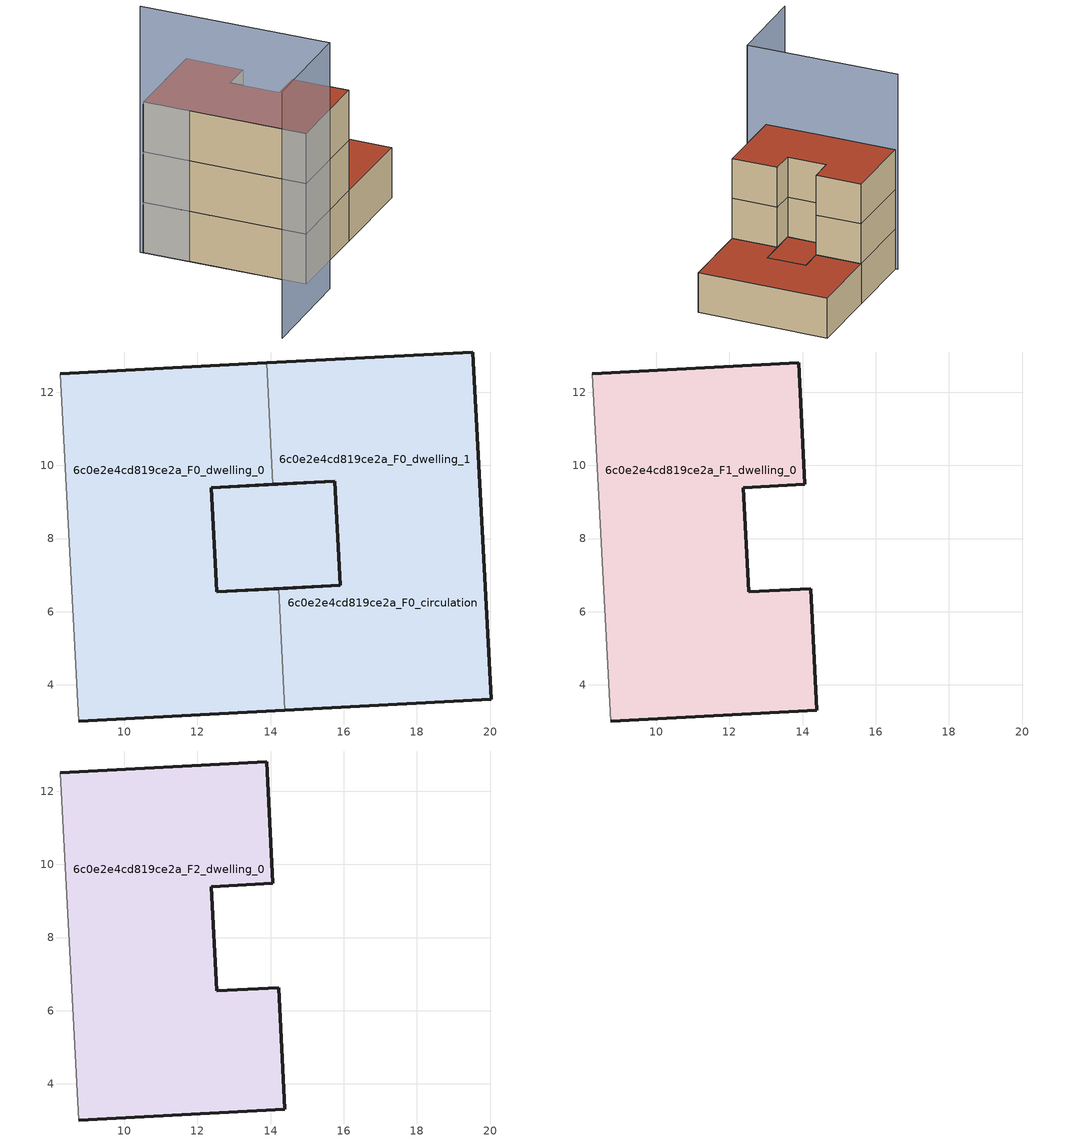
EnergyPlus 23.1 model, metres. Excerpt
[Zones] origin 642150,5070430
6c0e2e4cd819ce2a_F0_dwelling_0
 floor ground (EU_floor_Construction): 13.89,12.8 14.06,9.48 12.37,9.39 12.52,6.54 14.22,6.63 14.39,3.31 8.75,3.01 8.25,12.5 z0; 15.76,9.57 15.91,6.72 14.22,6.63 12.52,6.54 12.37,9.39 14.06,9.48 z0
 wall outside (EU_wall_Construction): 8.75,3.01 14.39,3.31 / 14.22,6.63 12.52,6.54 12.37,9.39 14.06,9.48 / 13.89,12.8 8.25,12.5 z0:3
 wall adiabatic (EU_wall_Construction): 8.25,12.5 8.75,3.01 z0:3
 wall to 6c0e2e4cd819ce2a_F0_dwelling_1 (EU_wall_Construction): 14.39,3.31 14.22,6.63 / 14.06,9.48 13.89,12.8 z0:3
 roof outside (EU_floor_Construction): 15.91,6.72 15.76,9.57 14.06,9.48 12.37,9.39 12.52,6.54 14.22,6.63 z3
6c0e2e4cd819ce2a_F0_dwelling_1
 floor ground (EU_floor_Construction): 19.53,13.1 20.04,3.61 14.39,3.31 14.22,6.63 15.91,6.72 15.76,9.57 14.06,9.48 13.89,12.8 z0; 15.76,9.57 15.91,6.72 14.22,6.63 12.52,6.54 12.37,9.39 14.06,9.48 z0
 wall outside (EU_wall_Construction): 14.06,9.48 15.76,9.57 15.91,6.72 14.22,6.63 / 14.39,3.31 20.04,3.61 19.53,13.1 13.89,12.8 z0:3
 roof outside (EU_roof_Construction): 20.04,3.61 19.53,13.1 13.89,12.8 14.06,9.48 15.76,9.57 15.91,6.72 14.22,6.63 14.39,3.31 z3; 15.91,6.72 15.76,9.57 14.06,9.48 12.37,9.39 12.52,6.54 14.22,6.63 z3
6c0e2e4cd819ce2a_F0_circulation
 floor ground (EU_floor_Construction): 13.89,12.8 14.06,9.48 12.37,9.39 12.52,6.54 14.22,6.63 14.39,3.31 8.75,3.01 8.25,12.5 z0; 15.76,9.57 15.91,6.72 14.22,6.63 12.52,6.54 12.37,9.39 14.06,9.48 z0; 19.53,13.1 20.04,3.61 14.39,3.31 14.22,6.63 15.91,6.72 15.76,9.57 14.06,9.48 13.89,12.8 z0
 wall outside (EU_wall_Construction): 15.91,6.72 15.76,9.57 12.37,9.39 12.52,6.54 15.91,6.72 z0:3
 roof outside (EU_roof_Construction): 15.91,6.72 15.76,9.57 14.06,9.48 12.37,9.39 12.52,6.54 14.22,6.63 z3; 14.39,3.31 14.22,6.63 12.52,6.54 12.37,9.39 14.06,9.48 13.89,12.8 8.25,12.5 8.75,3.01 z3; 20.04,3.61 19.53,13.1 13.89,12.8 14.06,9.48 15.76,9.57 15.91,6.72 14.22,6.63 14.39,3.31 z3
6c0e2e4cd819ce2a_F1_dwelling_0
 floor to 6c0e2e4cd819ce2a_F0_dwelling_0 (EU_floor_Construction): 13.89,12.8 14.06,9.48 12.37,9.39 12.52,6.54 14.22,6.63 14.39,3.31 8.75,3.01 8.25,12.5 z3
 wall outside (EU_wall_Construction): 8.75,3.01 14.39,3.31 14.22,6.63 12.52,6.54 12.37,9.39 14.06,9.48 13.89,12.8 8.25,12.5 z3:6
 wall adiabatic (EU_wall_Construction): 8.25,12.5 8.75,3.01 z3:6
6c0e2e4cd819ce2a_F2_dwelling_0
 floor to 6c0e2e4cd819ce2a_F1_dwelling_0 (EU_floor_Construction): 13.89,12.8 14.06,9.48 12.37,9.39 12.52,6.54 14.22,6.63 14.39,3.31 8.75,3.01 8.25,12.5 z6
 wall outside (EU_wall_Construction): 8.75,3.01 14.39,3.31 14.22,6.63 12.52,6.54 12.37,9.39 14.06,9.48 13.89,12.8 8.25,12.5 z6:9
 wall adiabatic (EU_wall_Construction): 8.25,12.5 8.75,3.01 z6:9
 roof outside (EU_roof_Construction): 14.39,3.31 14.22,6.63 12.52,6.54 12.37,9.39 14.06,9.48 13.89,12.8 8.25,12.5 8.75,3.01 z9
shading: 8.18,12.66 8.87,1.65 / 8.87,1.65 2.48,1.25 z0:14.7
[Building]
EU S2 Campaign: North Axis=0; Terrain=City; Solar Distribution=FullExterior
[Site:Location]
Lyon-Bron: Latitude=45.75; Longitude=5; Time Zone=1; Elevation=198
[SizingPeriod:WeatherFileDays]
AnnualSizingPeriod: Begin Month=1; Begin Day of Month=1; End Month=12; End Day of Month=31; Day of Week for Start Day=Monday; Use Weather File Daylight Saving Period=No; Use Weather File Rain and Snow Indicators=No
[MATERIAL]
EU_InternalMass_Material: Roughness=MediumRough; Thickness=0.1; Conductivity=1; Density=1800; Specific Heat=900; Thermal Absorptance=0.9; Solar Absorptance=0.7; Visible Absorptance=0.7
[MATERIAL:NOMASS] Roughness=MediumRough; Thermal Absorptance=0.9; Solar Absorptance=0.7; Visible Absorptance=0.7
Name | Thermal Resistance
EU_wall_NoMass | 0.87146
EU_roof_NoMass | 0.842276
EU_floor_NoMass | 0.496999
[CONSTRUCTION]
EU_wall_Construction: EU_wall_NoMass
EU_roof_Construction: EU_roof_NoMass
EU_floor_Construction: EU_floor_NoMass
EU_InternalMass_Construction: EU_InternalMass_Material
[ZONE] Type=1; Multiplier=1; Ceiling Height=autocalculate; Floor Area=autocalculate; Part of Total Floor Area=Yes
Name | Volume
6c0e2e4cd819ce2a_F0_dwelling_0; 6c0e2e4cd819ce2a_F0_dwelling_1 | 175.586
6c0e2e4cd819ce2a_F1_dwelling_0; 6c0e2e4cd819ce2a_F2_dwelling_0 | 146.591
6c0e2e4cd819ce2a_F0_circulation | 322.176
[INTERNALMASS] Construction=EU_InternalMass_Construction
Name | Zone or ZoneList | Surface Area
6c0e2e4cd819ce2a_F0_dwelling_0_EU_InternalMass | 6c0e2e4cd819ce2a_F0_dwelling_0 | 48.8632
6c0e2e4cd819ce2a_F0_dwelling_1_EU_InternalMass | 6c0e2e4cd819ce2a_F0_dwelling_1 | 48.8632
6c0e2e4cd819ce2a_F1_dwelling_0_EU_InternalMass | 6c0e2e4cd819ce2a_F1_dwelling_0 | 107.461
6c0e2e4cd819ce2a_F2_dwelling_0_EU_InternalMass | 6c0e2e4cd819ce2a_F2_dwelling_0 | 107.461
[OTHEREQUIPMENT] Fuel Type=Electricity; Design Level Calculation Method=Watts/Area; Power per Zone Floor Area=1; Fraction Latent=0; Fraction Radiant=0; Fraction Lost=0; Carbon Dioxide Generation Rate=0; EndUse Subcategory=EU_Step8_InternalGains
Name | Zone or ZoneList or Space or SpaceList | Schedule
EU_Step8_InternalGain_6c0e2e4cd819ce2a_F0_dwelling_0_f000 | 6c0e2e4cd819ce2a_F0_dwelling_0 | EU_Step8_GainSchedule_6c0e2e4cd819ce2a_F0_dwelling_0_f000
EU_Step8_InternalGain_6c0e2e4cd819ce2a_F0_dwelling_1_f000 | 6c0e2e4cd819ce2a_F0_dwelling_1 | EU_Step8_GainSchedule_6c0e2e4cd819ce2a_F0_dwelling_1_f000
EU_Step8_InternalGain_6c0e2e4cd819ce2a_F1_dwelling_0_f000 | 6c0e2e4cd819ce2a_F1_dwelling_0 | EU_Step8_GainSchedule_6c0e2e4cd819ce2a_F1_dwelling_0_f000
EU_Step8_InternalGain_6c0e2e4cd819ce2a_F2_dwelling_0_f000 | 6c0e2e4cd819ce2a_F2_dwelling_0 | EU_Step8_GainSchedule_6c0e2e4cd819ce2a_F2_dwelling_0_f000
[ZONEINFILTRATION:DESIGNFLOWRATE]
EU_Circulation_Infiltration_6c0e2e4cd819ce2a_F0_circulation: Zone or ZoneList or Space or SpaceList=6c0e2e4cd819ce2a_F0_circulation; Schedule=EU_AlwaysOn; Design Flow Rate Calculation Method=Flow/Area; Flow Rate per Floor Area=0.0005; Constant Term Coefficient=1; Temperature Term Coefficient=0; Velocity Term Coefficient=0; Velocity Squared Term Coefficient=0
[ZONEVENTILATION:DESIGNFLOWRATE] Schedule=EU_AlwaysOn; Design Flow Rate Calculation Method=AirChanges/Hour; Air Changes per Hour=0.425; Ventilation Type=Natural; Fan Pressure Rise=0; Fan Total Efficiency=1; Constant Term Coefficient=1; Temperature Term Coefficient=0; Velocity Term Coefficient=0; Velocity Squared Term Coefficient=0; Minimum Indoor Temperature=-100; Maximum Indoor Temperature=100; Delta Temperature=-100; Minimum Outdoor Temperature=-100; Maximum Outdoor Temperature=100; Maximum Wind Speed=40
Name | Zone or ZoneList or Space or SpaceList
EU_ConstantAir_6c0e2e4cd819ce2a_F0_dwelling_0 | 6c0e2e4cd819ce2a_F0_dwelling_0
EU_ConstantAir_6c0e2e4cd819ce2a_F0_dwelling_1 | 6c0e2e4cd819ce2a_F0_dwelling_1
EU_ConstantAir_6c0e2e4cd819ce2a_F1_dwelling_0 | 6c0e2e4cd819ce2a_F1_dwelling_0
EU_ConstantAir_6c0e2e4cd819ce2a_F2_dwelling_0 | 6c0e2e4cd819ce2a_F2_dwelling_0
[HVACTEMPLATE:THERMOSTAT] Constant Heating Setpoint=20; Constant Cooling Setpoint=50
EU_HeatOnly_6c0e2e4cd819ce2a_F0_dwelling_0; EU_HeatOnly_6c0e2e4cd819ce2a_F0_dwelling_1; EU_HeatOnly_6c0e2e4cd819ce2a_F1_dwelling_0; EU_HeatOnly_6c0e2e4cd819ce2a_F2_dwelling_0
[HVACTEMPLATE:ZONE:IDEALLOADSAIRSYSTEM] System Availability Schedule=EU_AlwaysOn; Maximum Heating Supply Air Temperature=50; Minimum Cooling Supply Air Temperature=13; Maximum Heating Supply Air Humidity Ratio=0.0156; Minimum Cooling Supply Air Humidity Ratio=0.0077; Heating Limit=NoLimit; Cooling Limit=NoLimit; Heating Availability Schedule=EU_AlwaysOn; Cooling Availability Schedule=EU_CoolingOff; Dehumidification Control Type=ConstantSensibleHeatRatio; Cooling Sensible Heat Ratio=0.7; Dehumidification Setpoint=60; Humidification Control Type=None; Humidification Setpoint=30; Outdoor Air Method=None; Outdoor Air Flow Rate per Person=0.00944; Outdoor Air Flow Rate per Zone Floor Area=0; Outdoor Air Flow Rate per Zone=0; Demand Controlled Ventilation Type=None; Outdoor Air Economizer Type=NoEconomizer; Heat Recovery Type=None; Sensible Heat Recovery Effectiveness=0.7; Latent Heat Recovery Effectiveness=0.65
Name | Template Thermostat
6c0e2e4cd819ce2a_F0_dwelling_0 | EU_HeatOnly_6c0e2e4cd819ce2a_F0_dwelling_0
6c0e2e4cd819ce2a_F0_dwelling_1 | EU_HeatOnly_6c0e2e4cd819ce2a_F0_dwelling_1
6c0e2e4cd819ce2a_F1_dwelling_0 | EU_HeatOnly_6c0e2e4cd819ce2a_F1_dwelling_0
6c0e2e4cd819ce2a_F2_dwelling_0 | EU_HeatOnly_6c0e2e4cd819ce2a_F2_dwelling_0
[SIZING:ZONE] Zone Cooling Design Supply Air Temperature Input Method=SupplyAirTemperature; Zone Cooling Design Supply Air Temperature=13; Zone Heating Design Supply Air Temperature Input Method=SupplyAirTemperature; Zone Heating Design Supply Air Temperature=50; Zone Cooling Design Supply Air Humidity Ratio=0.008; Zone Heating Design Supply Air Humidity Ratio=0.008; Cooling Design Air Flow Method=DesignDay; Cooling Design Air Flow Rate=0; Cooling Minimum Air Flow per Zone Floor Area=0.000762; Cooling Minimum Air Flow=0; Cooling Minimum Air Flow Fraction=0.2; Heating Design Air Flow Method=DesignDay; Heating Design Air Flow Rate=0; Heating Maximum Air Flow per Zone Floor Area=0.002032; Heating Maximum Air Flow=0.141576; Heating Maximum Air Flow Fraction=0.3; Account for Dedicated Outdoor Air System=No; Dedicated Outdoor Air System Control Strategy=NeutralSupplyAir; Dedicated Outdoor Air Low Setpoint Temperature for Design=autosize; Dedicated Outdoor Air High Setpoint Temperature for Design=autosize; Zone Load Sizing Method=Sensible Load Only No Latent Load; Zone Latent Cooling Design Supply Air Humidity Ratio Input Method=HumidityRatioDifference; Zone Cooling Design Supply Air Humidity Ratio Difference=0.005; Zone Latent Heating Design Supply Air Humidity Ratio Input Method=HumidityRatioDifference; Zone Humidification Design Supply Air Humidity Ratio Difference=0.005
6c0e2e4cd819ce2a_F0_dwelling_0; 6c0e2e4cd819ce2a_F0_dwelling_1; 6c0e2e4cd819ce2a_F1_dwelling_0; 6c0e2e4cd819ce2a_F2_dwelling_0
[SCHEDULE:CONSTANT]
Name | Hourly Value
EU_AlwaysOn | 1
EU_CoolingOff | 0
[SCHEDULE:FILE] Column Number=1; Rows to Skip at Top=0; Number of Hours of Data=8760; Column Separator=Comma; Interpolate to Timestep=No; Minutes per Item=60; Adjust Schedule for Daylight Savings=Yes
Name | File
EU_Step8_GainSchedule_6c0e2e4cd819ce2a_F0_dwelling_0_f000 | ../../schedules/6c0e2e4cd819ce2a/6c0e2e4cd819ce2a_F0_dwelling_0_f000_gain.csv
EU_Step8_GainSchedule_6c0e2e4cd819ce2a_F0_dwelling_1_f000 | ../../schedules/6c0e2e4cd819ce2a/6c0e2e4cd819ce2a_F0_dwelling_1_f000_gain.csv
EU_Step8_GainSchedule_6c0e2e4cd819ce2a_F1_dwelling_0_f000 | ../../schedules/6c0e2e4cd819ce2a/6c0e2e4cd819ce2a_F1_dwelling_0_f000_gain.csv
EU_Step8_GainSchedule_6c0e2e4cd819ce2a_F2_dwelling_0_f000 | ../../schedules/6c0e2e4cd819ce2a/6c0e2e4cd819ce2a_F2_dwelling_0_f000_gain.csv
